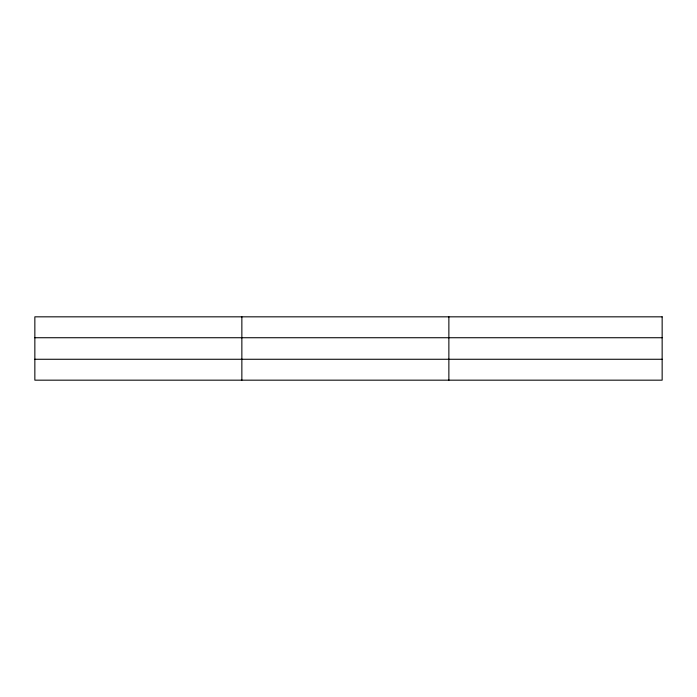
<?xml version="1.0" encoding="UTF-8"?>
<svg xmlns="http://www.w3.org/2000/svg" width="697" height="697" viewBox="0 0 697 697"><rect width="100%" height="100%" fill="white"/><g stroke="black" fill="none" stroke-linecap="round" stroke-linejoin="round"><path stroke-width="1.05" d="M241.859 316.83L241.859 380.17M448.868 316.83L448.868 380.17M34.85 337.731L662.15 337.731M34.85 359.269L662.15 359.269M662.15 316.83L34.85 316.83L34.85 380.17L662.15 380.17L662.15 316.83"/></g></svg>
